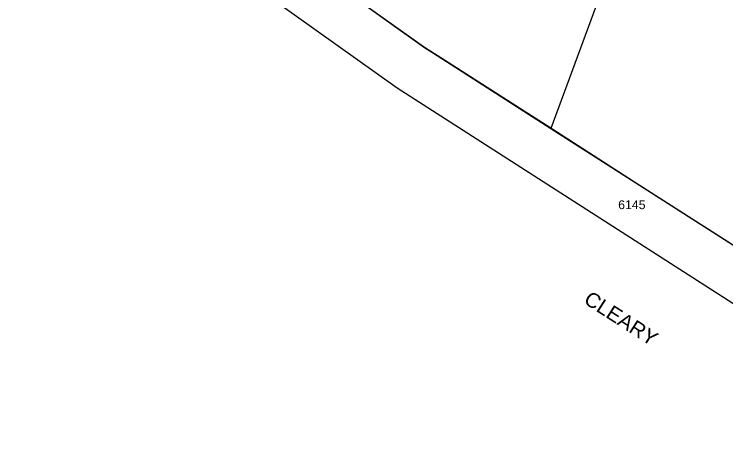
# Model space of a CAD drawing. Header units: metres. Extents: x 290331 to 290688, y 6233906 to 6234186.
# Drawn here: x 290330.9 to 290476.6, y 6233941.5 to 6234031.1 of the extents above; entities that cross this region are included whole.
import ezdxf

# ---------------------------------------------------------------- set-up
doc = ezdxf.new("R2010")
doc.units = ezdxf.units.M
doc.header["$LTSCALE"] = 0.7
doc.layers.add('Cadastre Developer_SP_EXT', color=4, linetype='Continuous')
doc.layers.add('Cadastre Developer_SP_NEW', color=4, linetype='Continuous')
doc.styles.get("Standard").update_dxf_attribs({"font": 'arial.ttf'})

msp = doc.modelspace()

# ---------------------------------------------------------------- linework, layer by layer
at = {"layer": 'Cadastre Developer_SP_NEW', "flags": 128}
for points in [[(290478.58, 6233983.5), (290458.75, 6233996.2), (290438.93, 6234008.91), (290435.2, 6234011.3), (290417.38, 6234022.72), (290414.83, 6234024.35), (290397.92, 6234036.41), (290378.51, 6234050.25), (290346.21, 6234073.28), (290374.22, 6234119.13), (290387.42, 6234140.73), (290390.12, 6234151.59), (290386.16, 6234154.79)], [(290330.92, 6234071.89), (290409.23, 6234016.06), (290525.6, 6233941.49)]]:
    msp.add_lwpolyline(points, dxfattribs=at)
at = {"layer": 'Cadastre Developer_SP_NEW'}
for points in [[(290475.01, 6234100.81), (290440.65, 6234007.8)], [(290399.6, 6234035.21), (290414.83, 6234024.35), (290417.38, 6234022.72), (290440.65, 6234007.8)], [(290440.65, 6234007.8), (290480.3, 6233982.4)]]:
    msp.add_lwpolyline(points, dxfattribs=at)

# ---------------------------------------------------------------- texts
at = {"layer": 'Cadastre Developer_SP_EXT'}
msp.add_text('6145', height=1.8, dxfattribs=at).set_placement((290454.43, 6233991.29))
at = {"layer": 'Cadastre Developer_SP_NEW', "insert": (290447.81, 6233975.36), "char_height": 3, "width": 26.3539, "attachment_point": 1, "rotation": 327.3476}
msp.add_mtext(' CLEARY', dxfattribs=at)

doc.saveas('drawing.dxf')
